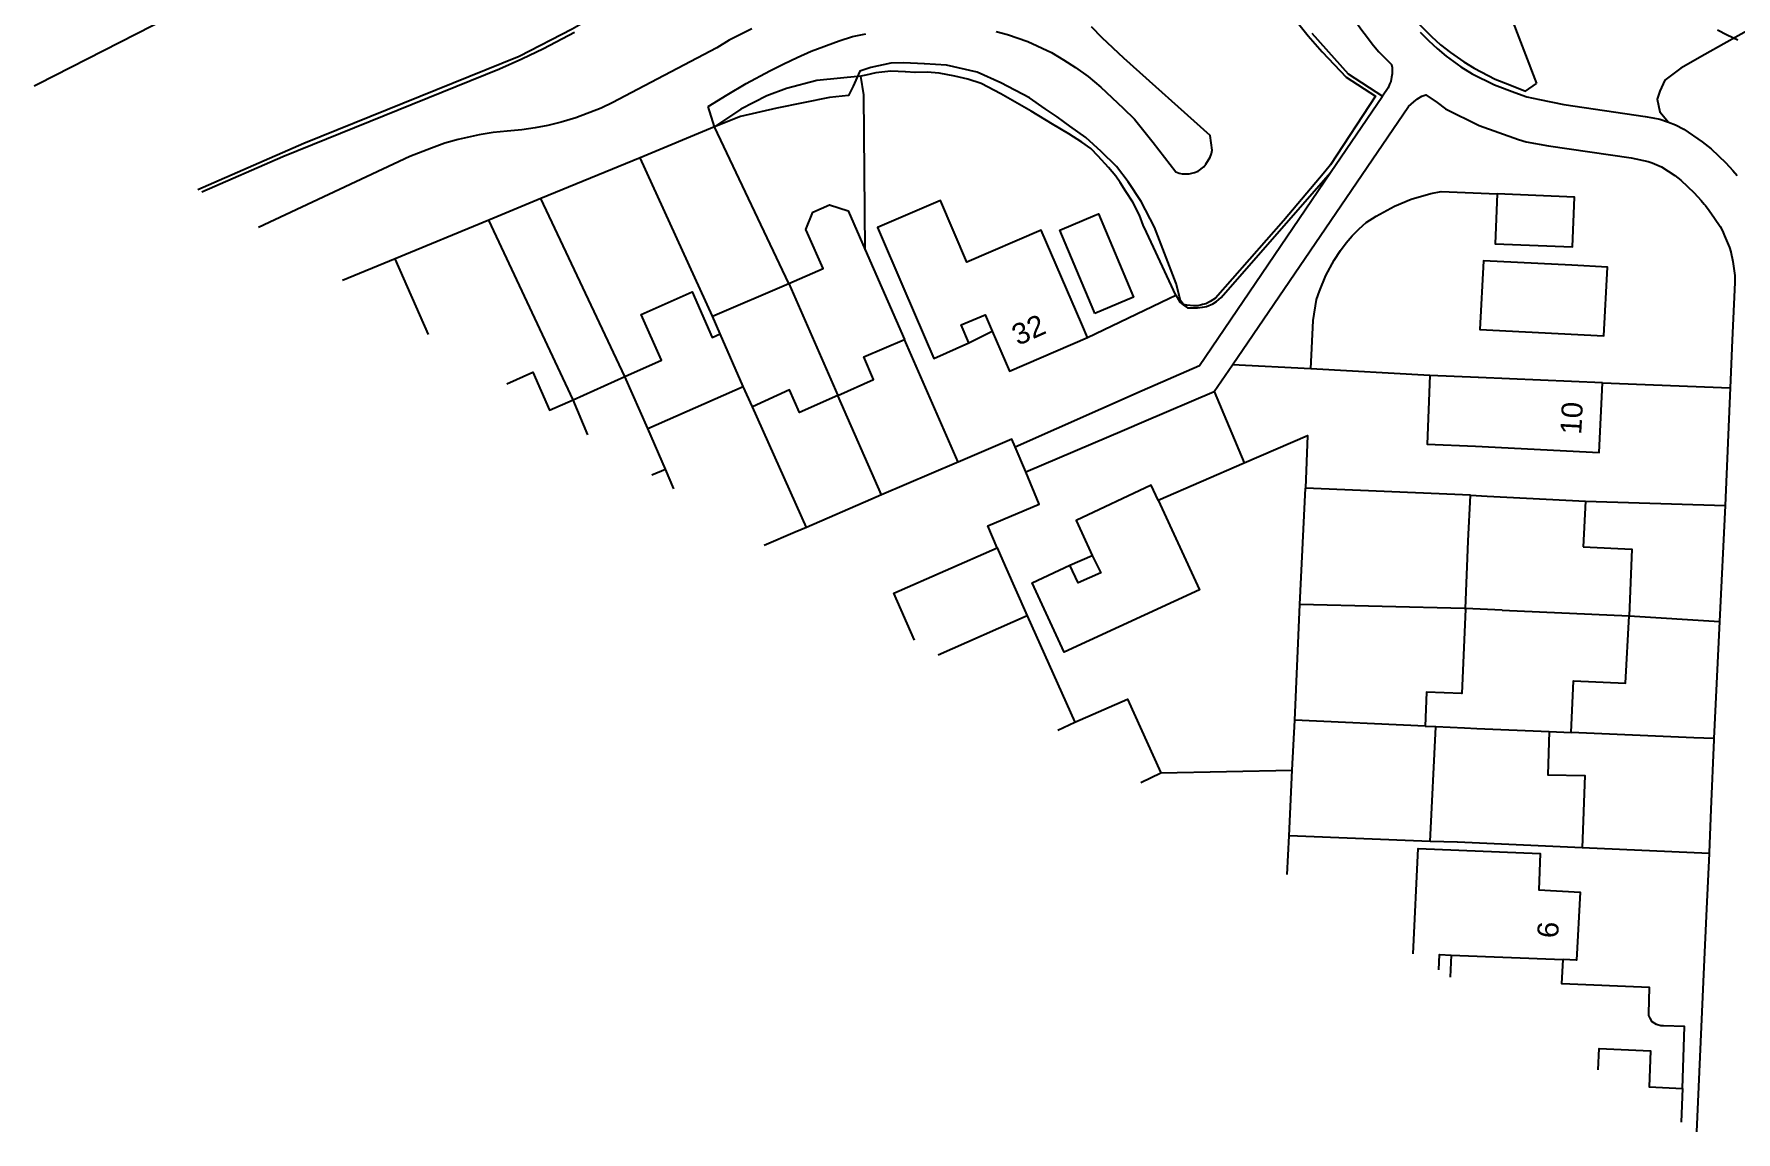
# Model space of a CAD drawing. Header units: millimetres. Extents: x 111502 to 977541, y 8702 to 1044108.
# Drawn here: x 973886.6 to 974008.1, y 476998.8 to 477077 of the extents above; entities that cross this region are included whole.
import ezdxf

# ---------------------------------------------------------------- set-up
doc = ezdxf.new("R2010")
doc.units = ezdxf.units.MM
doc.header["$LTSCALE"] = 0.25
doc.layers.add('X HVSS Site Background', color=8, linetype='Continuous')
doc.styles.add('OS Master Map$1$Standard', font='txt')

# ---------------------------------------------------------------- blocks, each defined once
blk = doc.blocks.new('OS MAP')
at = {"layer": 'X HVSS Site Background', "flags": 128}
for points in [[(487790, 241618), (487789.25, 241618.35), (487789.25, 241618.35), (487788.55, 241618.7)], [(487791.04, 241618.88), (487789.01, 241617.73), (487789.01, 241617.73), (487787.65, 241616.97), (487787.65, 241616.97), (487785.95, 241616), (487785.95, 241616), (487784.8, 241615.14), (487784.8, 241615.14), (487784.44, 241614.36), (487784.44, 241614.36), (487784.24, 241613.78), (487784.24, 241613.78), (487784.44, 241612.89), (487784.44, 241612.89), (487785.05, 241612.15)], [(487766.95, 241619.45), (487768.15, 241618.25), (487768.15, 241618.25), (487768.8, 241617.65), (487768.8, 241617.65), (487769.5, 241617.1), (487769.5, 241617.1), (487770.45, 241616.45), (487770.45, 241616.45), (487771.2, 241616), (487771.2, 241616), (487772.7, 241615.2), (487772.7, 241615.2), (487773.75, 241614.8), (487773.75, 241614.8), (487774.85, 241614.35), (487774.85, 241614.35), (487775.65, 241614.9)], [(487749.3, 241659.9), (487757.6, 241648.75), (487757.6, 241648.75), (487760, 241645.2), (487760, 241645.2), (487762.45, 241641.65), (487762.45, 241641.65), (487769.15, 241629.95), (487769.15, 241629.95), (487770.25, 241627.85), (487770.25, 241627.85), (487771.45, 241625.4), (487771.45, 241625.4), (487772.7, 241622.6), (487772.7, 241622.6), (487775.65, 241614.9)], [(487748.05, 241640.65), (487763.1, 241618.8), (487763.1, 241618.8), (487763.35, 241618.5), (487763.35, 241618.5), (487764, 241617.6), (487764, 241617.6), (487764.4, 241617.15), (487764.4, 241617.15), (487765.3, 241616.25), (487765.3, 241616.25), (487765.35, 241616.05), (487765.35, 241616.05), (487765.35, 241615.6), (487765.35, 241615.6), (487765.3, 241615.35), (487765.3, 241615.35), (487765.25, 241615.05), (487765.25, 241615.05), (487765.15, 241614.85), (487765.15, 241614.85), (487765.05, 241614.6), (487765.05, 241614.6), (487764.65, 241614)], [(487680.42, 241607.18), (487686.2, 241609.7), (487686.2, 241609.7), (487701.65, 241615.95), (487701.65, 241615.95), (487703.25, 241616.65), (487703.25, 241616.65), (487704.8, 241617.4), (487704.8, 241617.4), (487707, 241618.55)], [(487758.4, 241619.5), (487759.35, 241618.3), (487759.35, 241618.3), (487760.35, 241617.15), (487760.35, 241617.15), (487762.05, 241615.35), (487762.05, 241615.35), (487764.15, 241614), (487764.15, 241614), (487760.95, 241609.1), (487760.95, 241609.1), (487760.55, 241608.6), (487760.55, 241608.6), (487757.6, 241605.1), (487757.6, 241605.1), (487752.75, 241599.6), (487752.75, 241599.6), (487752.35, 241599.35), (487752.35, 241599.35), (487752.05, 241599.2), (487752.05, 241599.2), (487751.8, 241599.15), (487751.8, 241599.15), (487751.5, 241599.05), (487751.5, 241599.05), (487751.2, 241599.05), (487751.2, 241599.05), (487750.7, 241599.1), (487750.7, 241599.1), (487750.45, 241599.15), (487750.45, 241599.15), (487750.23, 241599.43), (487750.23, 241599.43), (487749.93, 241600.63), (487749.93, 241600.63), (487748.39, 241604.66), (487748.39, 241604.66), (487747.43, 241606.49), (487747.43, 241606.49), (487746.51, 241607.9), (487746.51, 241607.9), (487745.67, 241608.98), (487745.67, 241608.98), (487744.57, 241610.06), (487744.57, 241610.06), (487743.49, 241611.05), (487743.49, 241611.05), (487742.35, 241611.87), (487742.35, 241611.87), (487741.45, 241612.52), (487741.45, 241612.52), (487740.59, 241613.09), (487740.59, 241613.09), (487739.46, 241613.89), (487739.46, 241613.89), (487737.42, 241614.96), (487737.42, 241614.96), (487735.73, 241615.72), (487735.73, 241615.72), (487733.54, 241616.21), (487733.54, 241616.21), (487731.98, 241616.3), (487731.98, 241616.3), (487730.49, 241616.38), (487730.49, 241616.38), (487729.57, 241616.35), (487729.57, 241616.35), (487728.14, 241616.05), (487728.14, 241616.05), (487727.36, 241615.78), (487727.36, 241615.78), (487726.88, 241614.71), (487726.88, 241614.71), (487726.55, 241614.05), (487726.55, 241614.05), (487725.2, 241613.9), (487725.2, 241613.9), (487721.45, 241613.15), (487721.45, 241613.15), (487718.85, 241612.55), (487718.85, 241612.55), (487717, 241611.8), (487717, 241611.8), (487716.55, 241613.25)], [(487759.6, 241618.5), (487761.2, 241616.7), (487761.2, 241616.7), (487762.2, 241615.6), (487762.2, 241615.6), (487764.65, 241614)], [(487703.4, 241629.9), (487683.9, 241622.6), (487683.9, 241622.6), (487668.75, 241614.85), (487668.75, 241614.85), (487668.45, 241614.7)], [(487767.35, 241618.55), (487767.95, 241617.95), (487767.95, 241617.95), (487768.55, 241617.4), (487768.55, 241617.4), (487769.2, 241616.85), (487769.2, 241616.85), (487770.25, 241616.1), (487770.25, 241616.1), (487771.05, 241615.6), (487771.05, 241615.6), (487772.65, 241614.8), (487772.65, 241614.8), (487774.1, 241614.25), (487774.1, 241614.25), (487774.95, 241613.95), (487774.95, 241613.95), (487775.85, 241613.75), (487775.85, 241613.75), (487777.6, 241613.4), (487777.6, 241613.4), (487783.4, 241612.55), (487783.4, 241612.55), (487783.95, 241612.45), (487783.95, 241612.45), (487784.45, 241612.35), (487784.45, 241612.35), (487785.05, 241612.15)], [(487680.14, 241607.35), (487687.7, 241610.65), (487687.7, 241610.65), (487703.05, 241616.85), (487703.05, 241616.85), (487706.85, 241618.8), (487706.85, 241618.8), (487708.35, 241619.65), (487708.35, 241619.65), (487711.1, 241621.45), (487711.1, 241621.45), (487713.45, 241622.9), (487713.45, 241622.9), (487714.36, 241623.43)], [(487716.55, 241613.25), (487717.9, 241614.1), (487717.9, 241614.1), (487719.25, 241614.9), (487719.25, 241614.9), (487720.95, 241615.8), (487720.95, 241615.8), (487721.95, 241616.3), (487721.95, 241616.3), (487722.9, 241616.75), (487722.9, 241616.75), (487723.9, 241617.2), (487723.9, 241617.2), (487725.9, 241617.95), (487725.9, 241617.95), (487726.85, 241618.25), (487726.85, 241618.25), (487727.8, 241618.45)], [(487737.1, 241618.6), (487737.9, 241618.4), (487737.9, 241618.4), (487739.35, 241617.9), (487739.35, 241617.9), (487741.05, 241617.1), (487741.05, 241617.1), (487741.9, 241616.6), (487741.9, 241616.6), (487742.75, 241616.05), (487742.75, 241616.05), (487743.65, 241615.4), (487743.65, 241615.4), (487744.55, 241614.65), (487744.55, 241614.65), (487746.15, 241613.15), (487746.15, 241613.15), (487746.95, 241612.35), (487746.95, 241612.35), (487748.3, 241610.7), (487748.3, 241610.7), (487749.9, 241608.6), (487749.9, 241608.6), (487750.15, 241608.5), (487750.15, 241608.5), (487750.35, 241608.45), (487750.35, 241608.45), (487750.85, 241608.45), (487750.85, 241608.45), (487751.25, 241608.55), (487751.25, 241608.55), (487751.5, 241608.65), (487751.5, 241608.65), (487751.9, 241608.95), (487751.9, 241608.95), (487752.05, 241609.15), (487752.05, 241609.15), (487752.35, 241609.65), (487752.35, 241609.65), (487752.45, 241609.9), (487752.45, 241609.9), (487752.5, 241610.15), (487752.5, 241610.15), (487752.35, 241611.2), (487752.35, 241611.2), (487746.2, 241616.7), (487746.2, 241616.7), (487744.65, 241618.15), (487744.65, 241618.15), (487743.9, 241618.95)], [(487719.65, 241618.8), (487718.05, 241618), (487718.05, 241618), (487717.15, 241617.45), (487717.15, 241617.45), (487710.6, 241614), (487710.6, 241614), (487709.75, 241613.55), (487709.75, 241613.55), (487708.9, 241613.15), (487708.9, 241613.15), (487707.1, 241612.45), (487707.1, 241612.45), (487706.05, 241612.15), (487706.05, 241612.15), (487705.1, 241611.9), (487705.1, 241611.9), (487704.2, 241611.75), (487704.2, 241611.75), (487703.25, 241611.6), (487703.25, 241611.6), (487702.2, 241611.5), (487702.2, 241611.5), (487701.2, 241611.4), (487701.2, 241611.4), (487700.2, 241611.25), (487700.2, 241611.25), (487698.7, 241610.9), (487698.7, 241610.9), (487697.75, 241610.65), (487697.75, 241610.65), (487696.8, 241610.3), (487696.8, 241610.3), (487695.25, 241609.7), (487695.25, 241609.7), (487684.46, 241604.64)], [(487727.44, 241615.42), (487724.3, 241615.11), (487724.3, 241615.11), (487722.13, 241614.54), (487722.13, 241614.54), (487720.74, 241614.03), (487720.74, 241614.03), (487718.87, 241613.07), (487718.87, 241613.07), (487717, 241611.8)], [(487749.91, 241599.81), (487748.31, 241603.22), (487748.31, 241603.22), (487747.81, 241604.31), (487747.81, 241604.31), (487747.59, 241604.81), (487747.59, 241604.81), (487747.32, 241605.52), (487747.32, 241605.52), (487746.84, 241606.43), (487746.84, 241606.43), (487746.33, 241607.21), (487746.33, 241607.21), (487745.94, 241607.84), (487745.94, 241607.84), (487745.62, 241608.3), (487745.62, 241608.3), (487745.11, 241608.9), (487745.11, 241608.9), (487744.37, 241609.71), (487744.37, 241609.71), (487743.84, 241610.26), (487743.84, 241610.26), (487743.21, 241610.72), (487743.21, 241610.72), (487742.28, 241611.32), (487742.28, 241611.32), (487741.11, 241612.01), (487741.11, 241612.01), (487739.58, 241612.94), (487739.58, 241612.94), (487737.43, 241614.17), (487737.43, 241614.17), (487736.03, 241614.89), (487736.03, 241614.89), (487735.07, 241615.21), (487735.07, 241615.21), (487734.14, 241615.42), (487734.14, 241615.42), (487733.03, 241615.64), (487733.03, 241615.64), (487732.16, 241615.7), (487732.16, 241615.7), (487731.3, 241615.68), (487731.3, 241615.68), (487730.63, 241615.74), (487730.63, 241615.74), (487729.58, 241615.77), (487729.58, 241615.77), (487728.51, 241615.66), (487728.51, 241615.66), (487727.79, 241615.5), (487727.79, 241615.5), (487727.44, 241615.42)], [(487727.75, 241603.05), (487727.65, 241614.1), (487727.65, 241614.1), (487727.44, 241615.42)], [(487753.95, 241594.85), (487766.5, 241613.25), (487766.5, 241613.25), (487766.9, 241613.6), (487766.9, 241613.6), (487767.15, 241613.8), (487767.15, 241613.8), (487767.45, 241614), (487767.45, 241614), (487767.75, 241614.1), (487767.75, 241614.1), (487768.55, 241613.55), (487768.55, 241613.55), (487769.15, 241613.1), (487769.15, 241613.1), (487771.55, 241611.9), (487771.55, 241611.9), (487774.35, 241610.9), (487774.35, 241610.9), (487774.9, 241610.75), (487774.9, 241610.75), (487776.5, 241610.45), (487776.5, 241610.45), (487782.4, 241609.6), (487782.4, 241609.6), (487783.6, 241609.35), (487783.6, 241609.35), (487783.9, 241609.25), (487783.9, 241609.25), (487784.55, 241608.95), (487784.55, 241608.95), (487785.5, 241608.35), (487785.5, 241608.35), (487785.95, 241608), (487785.95, 241608), (487786.9, 241607.1), (487786.9, 241607.1), (487787.4, 241606.55), (487787.4, 241606.55), (487787.6, 241606.3), (487787.6, 241606.3), (487787.7, 241606.2), (487787.7, 241606.2), (487787.95, 241605.85), (487787.95, 241605.85), (487788.35, 241605.3)], [(487760.95, 241608.55), (487764.65, 241614)], [(487717, 241611.8), (487711.7, 241609.6)], [(487722.3, 241600.65), (487717, 241611.8)], [(487785.05, 241612.15), (487785.55, 241611.95), (487785.55, 241611.95), (487786.15, 241611.65), (487786.15, 241611.65), (487787.45, 241610.75), (487787.45, 241610.75), (487788.1, 241610.25), (487788.1, 241610.25), (487789.15, 241609.25), (487789.15, 241609.25), (487789.65, 241608.7), (487789.65, 241608.7), (487789.95, 241608.33)], [(487711.7, 241609.6), (487704.6, 241606.7)], [(487716.85, 241598.3), (487711.7, 241609.6)], [(487738.45, 241589), (487747.5, 241593), (487747.5, 241593), (487751.6, 241594.8), (487751.6, 241594.8), (487760.95, 241608.55)], [(487749.91, 241599.81), (487750.2, 241599.31), (487750.2, 241599.31), (487750.44, 241599.12), (487750.44, 241599.12), (487750.75, 241598.9), (487750.75, 241598.9), (487751.45, 241598.9), (487751.45, 241598.9), (487751.8, 241598.95), (487751.8, 241598.95), (487752.1, 241599), (487752.1, 241599), (487752.55, 241599.2), (487752.55, 241599.2), (487752.8, 241599.35), (487752.8, 241599.35), (487753.15, 241599.65), (487753.15, 241599.65), (487760.95, 241608.55)], [(487759.55, 241594.55), (487759.7, 241598), (487759.7, 241598), (487759.95, 241599.5), (487759.95, 241599.5), (487760.15, 241600.1), (487760.15, 241600.1), (487760.6, 241601.2), (487760.6, 241601.2), (487761.2, 241602.3), (487761.2, 241602.3), (487761.65, 241603), (487761.65, 241603), (487762.05, 241603.55), (487762.05, 241603.55), (487762.5, 241604.05), (487762.5, 241604.05), (487763, 241604.55), (487763, 241604.55), (487763.5, 241605), (487763.5, 241605), (487764.2, 241605.45), (487764.2, 241605.45), (487765.5, 241606.15), (487765.5, 241606.15), (487766.7, 241606.65), (487766.7, 241606.65), (487768.1, 241607.05), (487768.1, 241607.05), (487768.85, 241607.2), (487768.85, 241607.2), (487772.84, 241607.03)], [(487772.84, 241607.03), (487772.7, 241603.48), (487772.7, 241603.48), (487778.2, 241603.25), (487778.2, 241603.25), (487778.35, 241606.8), (487778.35, 241606.8), (487772.84, 241607.03)], [(487704.6, 241606.7), (487700.9, 241605.15)], [(487710.6, 241594), (487704.6, 241606.7)], [(487722.3, 241600.65), (487724.74, 241601.72), (487724.74, 241601.72), (487723.63, 241604.23), (487723.63, 241604.23), (487723.51, 241604.5), (487723.51, 241604.5), (487724.02, 241605.73), (487724.02, 241605.73), (487725.21, 241606.25), (487725.21, 241606.25), (487726.53, 241605.83), (487726.53, 241605.83), (487727.75, 241603.05)], [(487743.6, 241596.8), (487743.2, 241597.75), (487743.2, 241597.75), (487740.3, 241604.45), (487740.3, 241604.45), (487734.99, 241602.17), (487734.99, 241602.17), (487733.11, 241606.56), (487733.11, 241606.56), (487728.62, 241604.63), (487728.62, 241604.63), (487730.5, 241600.25), (487730.5, 241600.25), (487732.65, 241595.3), (487732.65, 241595.3), (487735.15, 241596.4)], [(487700.9, 241605.15), (487694.2, 241602.4)], [(487706.9, 241592.35), (487700.9, 241605.15)], [(487744.14, 241598.51), (487744.06, 241598.7), (487744.06, 241598.7), (487741.64, 241604.45), (487741.64, 241604.45), (487744.16, 241605.51), (487744.16, 241605.51), (487744.38, 241605.6), (487744.38, 241605.6), (487746.88, 241599.66), (487746.88, 241599.66), (487744.14, 241598.51)], [(487788.35, 241605.3), (487788.75, 241604.7), (487788.75, 241604.7), (487788.9, 241604.4), (487788.9, 241604.4), (487789.05, 241604.05), (487789.05, 241604.05), (487789.4, 241603.2), (487789.4, 241603.2), (487789.5, 241602.9), (487789.5, 241602.9), (487789.65, 241602.2), (487789.65, 241602.2), (487789.8, 241601.2), (487789.8, 241601.2), (487789.8, 241600.7), (487789.8, 241600.7), (487789.61, 241596.61), (487789.61, 241596.61), (487789.45, 241593.2)], [(487694.2, 241602.4), (487690.46, 241600.86)], [(487696.59, 241597.01), (487694.2, 241602.4)], [(487727.75, 241603.05), (487730.55, 241596.65)], [(487778.15, 241601.95), (487771.85, 241602.25), (487771.85, 241602.25), (487771.6, 241597.35), (487771.6, 241597.35), (487780.45, 241596.9), (487780.45, 241596.9), (487780.7, 241601.8), (487780.7, 241601.8), (487778.15, 241601.95)], [(487710.6, 241594), (487713.22, 241595.17), (487713.22, 241595.17), (487711.76, 241598.42), (487711.76, 241598.42), (487715.39, 241600.05), (487715.39, 241600.05), (487716.84, 241596.8), (487716.84, 241596.8), (487717.4, 241597.05)], [(487716.85, 241598.3), (487722.3, 241600.65)], [(487722.3, 241600.65), (487725.8, 241592.65)], [(487743.6, 241596.8), (487749.4, 241599.57), (487749.4, 241599.57), (487749.91, 241599.81)], [(487735.15, 241596.4), (487734.6, 241597.7), (487734.6, 241597.7), (487736.3, 241598.4), (487736.3, 241598.4), (487736.8, 241597.25)], [(487717.4, 241597.05), (487716.85, 241598.3)], [(487735.15, 241596.4), (487736.8, 241597.25)], [(487736.8, 241597.25), (487738.05, 241594.4), (487738.05, 241594.4), (487743.6, 241596.8)], [(487719.05, 241593.3), (487717.4, 241597.05)], [(487725.8, 241592.65), (487728.35, 241593.8), (487728.35, 241593.8), (487727.65, 241595.4), (487727.65, 241595.4), (487730.55, 241596.65)], [(487734.38, 241587.91), (487730.55, 241596.65)], [(487752.65, 241592.95), (487753.95, 241594.85)], [(487759.55, 241594.55), (487753.95, 241594.85)], [(487702.18, 241593.49), (487704.04, 241594.31), (487704.04, 241594.31), (487705.23, 241591.6), (487705.23, 241591.6), (487706.9, 241592.35)], [(487706.9, 241592.35), (487710.6, 241594)], [(487712.25, 241590.3), (487710.6, 241594)], [(487768.03, 241594.09), (487759.55, 241594.55)], [(487768.03, 241594.09), (487767.83, 241589.19), (487767.83, 241589.19), (487771.3, 241589.05), (487771.3, 241589.05), (487780.1, 241588.6), (487780.1, 241588.6), (487780.35, 241593.55)], [(487780.35, 241593.55), (487771.5, 241593.94), (487771.5, 241593.94), (487768.03, 241594.09)], [(487780.35, 241593.55), (487789.45, 241593.2)], [(487707.96, 241589.86), (487706.9, 241592.35)], [(487712.25, 241590.3), (487719.05, 241593.3)], [(487719.7, 241591.85), (487719.05, 241593.3)], [(487725.8, 241592.65), (487723.05, 241591.45), (487723.05, 241591.45), (487722.35, 241593.05), (487722.35, 241593.05), (487719.7, 241591.85)], [(487728.9, 241585.57), (487725.8, 241592.65)], [(487747.63, 241590.79), (487752.65, 241592.95)], [(487752.65, 241592.95), (487754.78, 241587.85)], [(487789.45, 241593.2), (487789.1, 241584.8)], [(487723.56, 241583.25), (487719.7, 241591.85)], [(487713.5, 241587.4), (487712.25, 241590.3)], [(487739.2, 241587.2), (487746.25, 241590.2), (487746.25, 241590.2), (487747.63, 241590.79)], [(487738.45, 241589), (487738.2, 241589.55), (487738.2, 241589.55), (487734.38, 241587.91)], [(487739.2, 241587.2), (487738.45, 241589)], [(487754.78, 241587.85), (487759.3, 241589.8), (487759.3, 241589.8), (487759.15, 241586.05)], [(487712.53, 241586.99), (487713.5, 241587.4)], [(487714.1, 241586), (487713.5, 241587.4)], [(487734.38, 241587.91), (487734.25, 241587.85), (487734.25, 241587.85), (487728.9, 241585.57)], [(487748.65, 241585.2), (487754.78, 241587.85)], [(487737.15, 241581.8), (487736.5, 241583.35), (487736.5, 241583.35), (487740.15, 241584.9), (487740.15, 241584.9), (487739.2, 241587.2)], [(487748.65, 241585.2), (487748.15, 241586.25), (487748.15, 241586.25), (487742.8, 241583.75), (487742.8, 241583.75), (487743.21, 241582.85), (487743.21, 241582.85), (487743.95, 241581.25)], [(487728.9, 241585.57), (487728.15, 241585.25), (487728.15, 241585.25), (487723.56, 241583.25)], [(487748.65, 241585.2), (487751.6, 241578.8), (487751.6, 241578.8), (487741.95, 241574.35), (487741.95, 241574.35), (487739.65, 241579.3), (487739.65, 241579.3), (487742.35, 241580.55)], [(487758.75, 241577.75), (487759.15, 241586.05)], [(487770.93, 241585.54), (487759.15, 241586.05)], [(487770.58, 241577.46), (487770.76, 241582.27), (487770.76, 241582.27), (487770.76, 241582.28), (487770.76, 241582.28), (487770.76, 241582.29), (487770.76, 241582.29), (487770.93, 241585.53), (487770.93, 241585.53), (487770.93, 241585.54)], [(487770.93, 241585.54), (487772.13, 241585.48), (487772.13, 241585.48), (487779.13, 241585.12)], [(487779.13, 241585.12), (487778.97, 241581.87)], [(487779.13, 241585.12), (487789.1, 241584.8)], [(487789.1, 241584.8), (487788.7, 241576.55)], [(487723.56, 241583.25), (487722.75, 241582.9), (487722.75, 241582.9), (487720.54, 241581.95)], [(487731.27, 241575.21), (487729.8, 241578.55), (487729.8, 241578.55), (487737.15, 241581.8)], [(487737.15, 241581.8), (487737.73, 241580.48), (487737.73, 241580.48), (487739.3, 241576.95)], [(487778.97, 241581.87), (487782.45, 241581.7), (487782.45, 241581.7), (487782.25, 241576.95)], [(487743.95, 241581.25), (487744.55, 241580), (487744.55, 241580), (487742.95, 241579.3), (487742.95, 241579.3), (487742.35, 241580.55)], [(487742.35, 241580.55), (487743.95, 241581.25)], [(487758.4, 241569.5), (487758.75, 241577.75)], [(487770.58, 241577.46), (487770.51, 241577.46), (487770.51, 241577.46), (487758.75, 241577.75)], [(487739.3, 241576.95), (487732.96, 241574.15)], [(487739.3, 241576.95), (487742.7, 241569.35)], [(487770.58, 241577.46), (487770.58, 241577.42), (487770.58, 241577.42), (487770.32, 241571.4), (487770.32, 241571.4), (487767.8, 241571.51), (487767.8, 241571.51), (487767.7, 241569.08)], [(487773.2, 241577.35), (487770.58, 241577.46)], [(487773.2, 241577.35), (487782.25, 241576.95)], [(487778.12, 241568.62), (487778.12, 241568.63), (487778.12, 241568.63), (487778.29, 241572.32), (487778.29, 241572.32), (487782, 241572.15), (487782, 241572.15), (487782.25, 241576.95)], [(487782.25, 241576.95), (487788.7, 241576.55)], [(487788.7, 241576.55), (487788.3, 241568.19)], [(487742.7, 241569.35), (487746.45, 241571), (487746.45, 241571), (487748.85, 241565.75)], [(487741.48, 241568.8), (487742.7, 241569.35)], [(487758.2, 241565.95), (487758.4, 241569.5)], [(487767.7, 241569.08), (487758.4, 241569.5)], [(487767.7, 241569.08), (487768.45, 241569.05)], [(487768.05, 241560.85), (487768.45, 241569.03), (487768.45, 241569.03), (487768.45, 241569.04), (487768.45, 241569.04), (487768.45, 241569.05)], [(487768.45, 241569.05), (487770.51, 241568.96), (487770.51, 241568.96), (487771.38, 241568.92), (487771.38, 241568.92), (487776.55, 241568.7)], [(487776.55, 241568.7), (487776.45, 241565.6), (487776.45, 241565.6), (487779.1, 241565.55), (487779.1, 241565.55), (487778.9, 241560.4)], [(487776.55, 241568.7), (487778.12, 241568.62)], [(487786.86, 241568.25), (487778.12, 241568.62)], [(487788.3, 241568.19), (487786.86, 241568.25)], [(487788.3, 241568.19), (487788.3, 241568.1), (487788.3, 241568.1), (487788.09, 241563.17)], [(487747.4, 241565.07), (487748.85, 241565.75)], [(487748.85, 241565.75), (487758.2, 241565.95)], [(487758, 241561.25), (487758.2, 241565.95)], [(487788.09, 241563.17), (487787.95, 241560.05), (487787.95, 241560.05), (487787.95, 241559.99)], [(487757.86, 241558.5), (487758, 241561.25)], [(487768.05, 241560.85), (487758, 241561.25)], [(487778.9, 241560.4), (487770, 241560.8), (487770, 241560.8), (487768.05, 241560.85)], [(487766.85, 241552.84), (487767.2, 241560.35), (487767.2, 241560.35), (487775.9, 241560), (487775.9, 241560), (487775.8, 241557.4), (487775.8, 241557.4), (487778.75, 241557.25), (487778.75, 241557.25), (487778.5, 241552.4), (487778.5, 241552.4), (487777.55, 241552.45)], [(487787.95, 241559.99), (487778.9, 241560.4)], [(487787.95, 241559.99), (487787.78, 241556.06), (487787.78, 241556.06), (487787.59, 241551.92), (487787.59, 241551.92), (487787.06, 241540.14)], [(487768.68, 241551.7), (487768.72, 241552.79), (487768.72, 241552.79), (487769.55, 241552.75)], [(487769.55, 241552.75), (487769.49, 241551.19)], [(487769.55, 241552.75), (487777.55, 241552.45)], [(487786.05, 241543.25), (487786.2, 241547.65), (487786.2, 241547.65), (487784.7, 241547.7), (487784.7, 241547.7), (487784.5, 241547.7), (487784.5, 241547.7), (487784.2, 241547.8), (487784.2, 241547.8), (487783.9, 241548), (487783.9, 241548), (487783.75, 241548.25), (487783.75, 241548.25), (487783.65, 241548.45), (487783.65, 241548.45), (487783.65, 241548.6), (487783.65, 241548.6), (487783.7, 241550.45), (487783.7, 241550.45), (487777.45, 241550.7), (487777.45, 241550.7), (487777.55, 241552.45)], [(487780.03, 241544.56), (487780.1, 241546.09), (487780.1, 241546.09), (487783.78, 241545.92), (487783.78, 241545.92), (487783.67, 241543.36), (487783.67, 241543.36), (487786.05, 241543.25)], [(487786.05, 241543.25), (487785.96, 241540.83)]]:
    blk.add_lwpolyline(points, dxfattribs=at)
at = {"layer": 'X HVSS Site Background', "char_height": 1.5, "attachment_point": 7, "style": 'OS Master Map$1$Standard'}
for s, insert, rotation in [('{\\farial|b0|i0|c0|p34;32}', (487738.65, 241596.16), 24.2), ('{\\farial|b0|i0|c0|p34;10}', (487778.85, 241589.83), 86.8), ('{\\farial|b0|i0|c0|p34;6}', (487777.2, 241553.93), 86.8)]:
    blk.add_mtext(s, dxfattribs=dict(at, insert=insert, rotation=rotation))

msp = doc.modelspace()

# ---------------------------------------------------------------- block references
at = {"lineweight": 0}
msp.add_blockref('OS MAP', (486218.2, 235458.61), dxfattribs=at)

doc.saveas('drawing.dxf')
